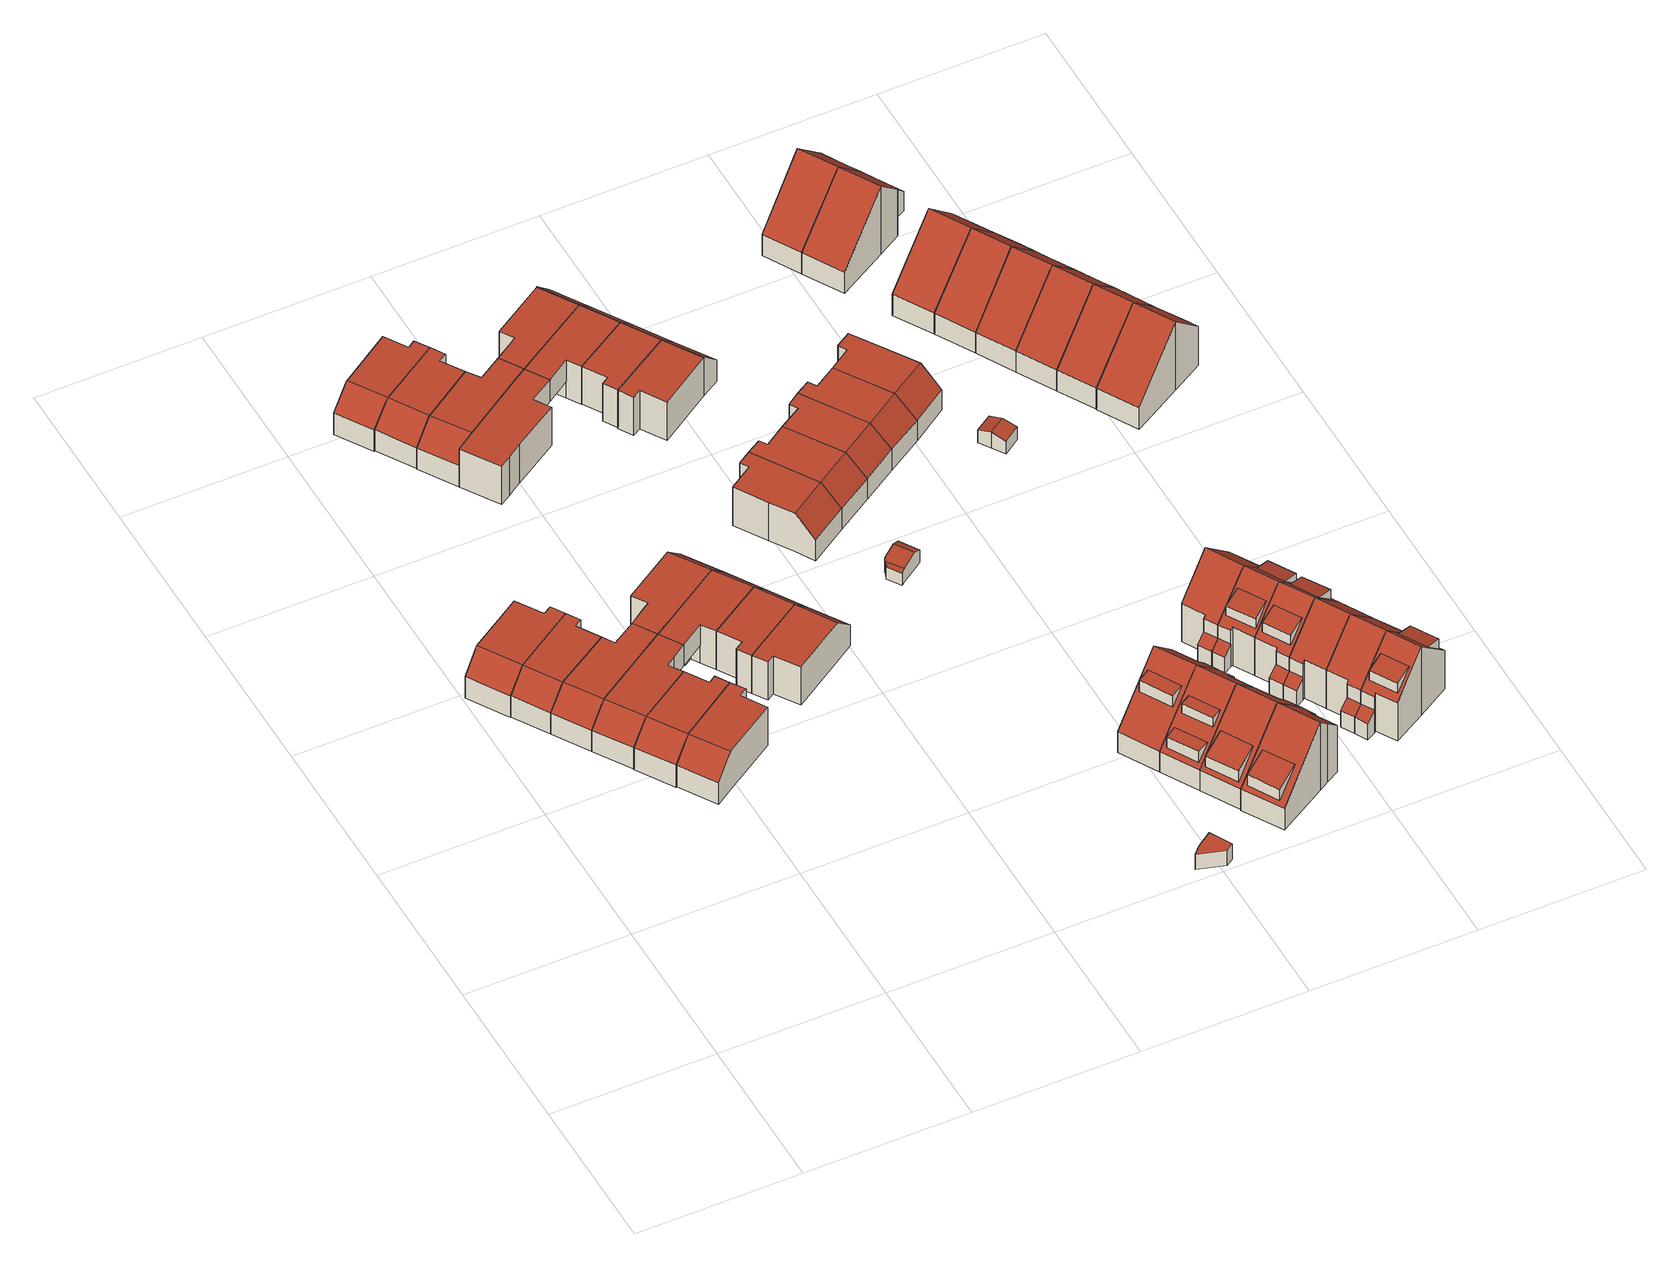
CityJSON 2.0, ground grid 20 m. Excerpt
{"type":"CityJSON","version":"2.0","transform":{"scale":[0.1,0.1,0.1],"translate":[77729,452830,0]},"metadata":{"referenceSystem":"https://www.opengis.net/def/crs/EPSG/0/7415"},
"CityObjects":{
"building1":{"type":"Building","attributes":{"Volume":324.19,"Dakoppervlakte":66.19,"Muuroppervlakte":173.31,"Vloeroppervlakte":60.05,"hoogte_Z_max_in_m_NAP":5.93,"GEB_DOEL":"woonfunctie","dateOfConstruction":"1980-01-01","measuredHeight":5.7},"geometry":[{"type":"Solid","lod":"2","boundaries":[[[[0,1,2,3,4,5,6,7,8]],[[9,10,11,12,13]],[[14,15,16,9,13,17]],[[1,0,10,9]],[[7,12,11,10,0,8]],[[12,7,6,5,17,13]],[[14,17,5,4]],[[15,14,4,3]],[[2,16,15,3]],[[1,9,16,2]]]],"semantics":{"surfaces":[{"type":"GroundSurface"},{"type":"RoofSurface"},{"type":"WallSurface"}],"values":[[0,1,1,2,2,2,2,2,2,2]]}}]},
"building2":{"type":"Building","attributes":{"Volume":288.53,"Dakoppervlakte":58.58,"Muuroppervlakte":168.23,"Vloeroppervlakte":53.22,"hoogte_Z_max_in_m_NAP":5.93,"GEB_DOEL":"woonfunctie","dateOfConstruction":"1980-01-01","measuredHeight":5.72},"geometry":[{"type":"Solid","lod":"2","boundaries":[[[[6,5,18,19,20,21,22,7]],[[23,24,25,26,17,13]],[[23,13,12,27]],[[7,12,13,6]],[[7,22,27,12]],[[21,20,24,23,27,22]],[[19,25,24,20]],[[26,25,19,18]],[[17,26,18,5]],[[5,6,13,17]]]],"semantics":{"surfaces":[{"type":"GroundSurface"},{"type":"RoofSurface"},{"type":"WallSurface"}],"values":[[0,1,1,2,2,2,2,2,2,2]]}}]},
"building3":{"type":"Building","attributes":{"Volume":320.2,"Dakoppervlakte":68.17,"Muuroppervlakte":183.72,"Vloeroppervlakte":53.62,"hoogte_Z_max_in_m_NAP":5.93,"GEB_DOEL":"woonfunctie","dateOfConstruction":"1980-01-01","measuredHeight":5.75},"geometry":[{"type":"Solid","lod":"2","boundaries":[[[[21,20,28,29,30,31,32,33,22]],[[34,35,36,37,38,39]],[[27,40,41,23]],[[23,41,42,43,44,45,24]],[[24,20,21,22,27,23]],[[27,22,33,40]],[[38,42,41,40,33,32,31]],[[37,43,42,38]],[[43,37,36,44]],[[45,44,36,35]],[[28,35,34,29]],[[34,39,30,29]],[[38,31,30,39]],[[28,20,24,45,35]]]],"semantics":{"surfaces":[{"type":"GroundSurface"},{"type":"OuterCeilingSurface"},{"type":"RoofSurface"},{"type":"WallSurface"}],"values":[[0,1,2,2,3,3,3,3,3,3,3,3,3,3]]}}]},
"building4":{"type":"Building","attributes":{"Volume":329.26,"Dakoppervlakte":69.15,"Muuroppervlakte":184.35,"Vloeroppervlakte":56.47,"hoogte_Z_max_in_m_NAP":5.93,"GEB_DOEL":"woonfunctie","dateOfConstruction":"1980-01-01","measuredHeight":5.73},"geometry":[{"type":"Solid","lod":"2","boundaries":[[[[32,31,46,47,48,49,50,33]],[[51,38,37,52]],[[53,54,41,40]],[[55,56,57,43,42,41,54,58]],[[33,50,53,40]],[[58,54,53,50,49,48]],[[48,47,55,58]],[[56,55,47,46,51]],[[52,57,56,51]],[[57,52,37,43]],[[38,42,43,37]],[[41,42,38,31,32]],[[51,46,31,38]],[[32,33,40,41]]]],"semantics":{"surfaces":[{"type":"GroundSurface"},{"type":"OuterCeilingSurface"},{"type":"RoofSurface"},{"type":"WallSurface"}],"values":[[0,1,2,2,3,3,3,3,3,3,3,3,3,3]]}}]},
"building5":{"type":"Building","attributes":{"Volume":303.71,"Dakoppervlakte":60.97,"Muuroppervlakte":172.19,"Vloeroppervlakte":55.29,"hoogte_Z_max_in_m_NAP":5.93,"GEB_DOEL":"woonfunctie","dateOfConstruction":"1980-01-01","measuredHeight":5.79},"geometry":[{"type":"Solid","lod":"2","boundaries":[[[[59,60,61,62,63,64,65,66]],[[53,67,68,54]],[[69,58,54,68,70,71]],[[63,62,70,68]],[[62,61,71,70]],[[69,71,61,60]],[[59,58,69,60]],[[58,59,66,65,53,54]],[[64,67,53,65]],[[68,67,64,63]]]],"semantics":{"surfaces":[{"type":"GroundSurface"},{"type":"RoofSurface"},{"type":"WallSurface"}],"values":[[0,1,1,2,2,2,2,2,2,2]]}}]},
"building6":{"type":"Building","attributes":{"Volume":304.46,"Dakoppervlakte":61.47,"Muuroppervlakte":171.67,"Vloeroppervlakte":55.83,"hoogte_Z_max_in_m_NAP":5.93,"GEB_DOEL":"woonfunctie","dateOfConstruction":"1980-01-01","measuredHeight":5.75},"geometry":[{"type":"Solid","lod":"2","boundaries":[[[[72,73,74,75,76,77,78,79]],[[80,68,67,81]],[[82,70,68,80,83,84]],[[78,77,67,68]],[[77,76,81,67]],[[81,76,75,74,83,80]],[[73,84,83,74]],[[73,72,82,84]],[[82,72,79,70]],[[78,68,70,79]]]],"semantics":{"surfaces":[{"type":"GroundSurface"},{"type":"RoofSurface"},{"type":"WallSurface"}],"values":[[0,1,1,2,2,2,2,2,2,2]]}}]},
"building7":{"type":"Building","attributes":{"Volume":289.23,"Dakoppervlakte":59.17,"Muuroppervlakte":167.36,"Vloeroppervlakte":54.1,"hoogte_Z_max_in_m_NAP":6.05,"GEB_DOEL":"woonfunctie","dateOfConstruction":"1980-01-01","measuredHeight":5.71},"geometry":[{"type":"Solid","lod":"2","boundaries":[[[[85,86,87,88,89,90,91,92]],[[93,94,95,96,97,98]],[[99,100,101,102]],[[90,93,98,91]],[[93,90,89,94]],[[94,89,88,95]],[[87,96,95,88]],[[86,85,101,100,97]],[[101,85,92,102]],[[98,99,102,92,91]],[[100,99,98,97]],[[86,97,96,87]]]],"semantics":{"surfaces":[{"type":"GroundSurface"},{"type":"RoofSurface"},{"type":"WallSurface"}],"values":[[0,1,1,2,2,2,2,2,2,2,2,2]]}}]},
"building8":{"type":"Building","attributes":{"Volume":339.62,"Dakoppervlakte":72.34,"Muuroppervlakte":186.35,"Vloeroppervlakte":57.7,"hoogte_Z_max_in_m_NAP":5.93,"GEB_DOEL":"woonfunctie","dateOfConstruction":"1980-01-01","measuredHeight":5.72},"geometry":[{"type":"Solid","lod":"2","boundaries":[[[[103,104,105,106,107,108,109,110,111,112]],[[113,114,115,116,117,37,36]],[[118,119,120,121]],[[120,122,123,124,125,44,43,126,121]],[[44,36,37,43]],[[117,126,43,37]],[[126,117,107,106,105,118,121]],[[119,118,105,104]],[[111,123,122,120,119,104,103,112]],[[111,110,114,124,123]],[[117,116,108,107]],[[116,115,109,108]],[[109,115,114,110]],[[44,125,124,114,113,36]]]],"semantics":{"surfaces":[{"type":"GroundSurface"},{"type":"OuterCeilingSurface"},{"type":"RoofSurface"},{"type":"WallSurface"}],"values":[[0,1,2,2,3,3,3,3,3,3,3,3,3,3]]}}]},
"building9":{"type":"Building","attributes":{"Volume":293.96,"Dakoppervlakte":60.36,"Muuroppervlakte":167.74,"Vloeroppervlakte":55.13,"hoogte_Z_max_in_m_NAP":6.05,"GEB_DOEL":"woonfunctie","dateOfConstruction":"1980-01-01","measuredHeight":5.7},"geometry":[{"type":"Solid","lod":"2","boundaries":[[[[127,128,129,130,131,132,133,134,135]],[[136,137,138,93,98,139]],[[99,102,140,141,142]],[[136,134,133,137]],[[137,133,132,138]],[[138,132,131,93]],[[130,98,93,131]],[[142,141,127,135,139]],[[130,129,102,99,98]],[[127,141,140,102,129,128]],[[139,98,99,142]],[[134,136,139,135]]]],"semantics":{"surfaces":[{"type":"GroundSurface"},{"type":"RoofSurface"},{"type":"WallSurface"}],"values":[[0,1,1,2,2,2,2,2,2,2,2,2]]}}]},
"building10":{"type":"Building","attributes":{"Volume":324.24,"Dakoppervlakte":69.39,"Muuroppervlakte":183.88,"Vloeroppervlakte":54.77,"hoogte_Z_max_in_m_NAP":5.93,"GEB_DOEL":"woonfunctie","dateOfConstruction":"1980-01-01","measuredHeight":5.72},"geometry":[{"type":"Solid","lod":"2","boundaries":[[[[143,144,145,146,147,107,106,105,148]],[[121,149,150,118]],[[151,149,121,126,43,57,152]],[[153,154,155,52,37,117]],[[145,144,151,152,155]],[[151,144,143,148,150,149]],[[150,148,105,118]],[[37,43,126,121,118,105,106,107,117]],[[43,37,52,57]],[[152,57,52,155]],[[146,145,155,154]],[[154,153,147,146]],[[153,117,107,147]]]],"semantics":{"surfaces":[{"type":"GroundSurface"},{"type":"RoofSurface"},{"type":"OuterCeilingSurface"},{"type":"WallSurface"}],"values":[[0,1,1,2,3,3,3,3,3,3,3,3,3]]}}]},
"building11":{"type":"Building","attributes":{"Volume":323.74,"Dakoppervlakte":69.17,"Muuroppervlakte":183.65,"Vloeroppervlakte":55.26,"hoogte_Z_max_in_m_NAP":6.05,"GEB_DOEL":"woonfunctie","dateOfConstruction":"1980-01-01","measuredHeight":5.73},"geometry":[{"type":"Solid","lod":"2","boundaries":[[[[156,157,158,159,160,161,162,163,164]],[[165,166,167,168,169,170]],[[171,172,173,174,136,139,175]],[[176,142,141,177]],[[158,157,136,174,169]],[[162,161,166,171,175]],[[171,166,165,172]],[[172,165,170,173]],[[174,173,170,169]],[[163,162,175,176,177]],[[142,139,156,164,141]],[[164,163,177,141]],[[176,175,139,142]],[[158,169,168,159]],[[168,167,160,159]],[[166,161,160,167]],[[156,139,136,157]]]],"semantics":{"surfaces":[{"type":"GroundSurface"},{"type":"OuterCeilingSurface"},{"type":"RoofSurface"},{"type":"WallSurface"}],"values":[[0,1,2,2,3,3,3,3,3,3,3,3,3,3,3,3,3]]}}]},
"building12":{"type":"Building","attributes":{"Volume":293.67,"Dakoppervlakte":59.48,"Muuroppervlakte":169.24,"Vloeroppervlakte":54.04,"hoogte_Z_max_in_m_NAP":5.93,"GEB_DOEL":"woonfunctie","dateOfConstruction":"1980-01-01","measuredHeight":5.75},"geometry":[{"type":"Solid","lod":"2","boundaries":[[[[143,148,178,179,180,181,182,144]],[[183,184,185,149,151,186]],[[149,185,187,150]],[[144,151,149,143]],[[144,182,186,151]],[[182,181,183,186]],[[181,180,184,183]],[[184,180,179,178,187,185]],[[187,178,148,150]],[[149,150,148,143]]]],"semantics":{"surfaces":[{"type":"GroundSurface"},{"type":"RoofSurface"},{"type":"WallSurface"}],"values":[[0,1,1,2,2,2,2,2,2,2]]}}]},
"building13":{"type":"Building","attributes":{"Volume":348.84,"Dakoppervlakte":65.2,"Muuroppervlakte":204.84,"Vloeroppervlakte":56.55,"hoogte_Z_max_in_m_NAP":5.98,"GEB_DOEL":"woonfunctie","dateOfConstruction":"1980-01-01","measuredHeight":5.69},"geometry":[{"type":"Solid","lod":"2","boundaries":[[[[188,189,190,191,163,162,161,192,193,194,195]],[[196,197,166,165,198,199]],[[200,172,171,175,201,202,203,204,205,206,207]],[[198,200,207,199]],[[200,198,165,172]],[[166,171,172,165]],[[171,166,161,162,163,201,175]],[[163,191,202,201]],[[191,190,203,202]],[[204,203,190,189,188,205]],[[195,206,205,188]],[[166,197,192,161]],[[193,192,197,196]],[[199,194,193,196]],[[207,206,195,194,199]]]],"semantics":{"surfaces":[{"type":"GroundSurface"},{"type":"OuterCeilingSurface"},{"type":"RoofSurface"},{"type":"WallSurface"}],"values":[[0,1,2,3,3,3,3,3,3,3,3,3,3,3,3]]}}]},
"building14":{"type":"Building","attributes":{"Volume":312.9,"Dakoppervlakte":63.14,"Muuroppervlakte":172.91,"Vloeroppervlakte":57.33,"hoogte_Z_max_in_m_NAP":5.93,"GEB_DOEL":"woonfunctie","dateOfConstruction":"1980-01-01","measuredHeight":5.78},"geometry":[{"type":"Solid","lod":"2","boundaries":[[[[208,180,179,178,209,210,211,212]],[[213,214,185,184,215,216]],[[214,217,187,185]],[[180,184,185,179]],[[180,208,215,184]],[[216,215,208,212]],[[212,211,213,216]],[[210,209,217,214,213,211]],[[217,209,178,187]],[[185,187,178,179]]]],"semantics":{"surfaces":[{"type":"GroundSurface"},{"type":"RoofSurface"},{"type":"WallSurface"}],"values":[[0,1,1,2,2,2,2,2,2,2]]}}]},
"building15":{"type":"Building","attributes":{"Volume":15.81,"Dakoppervlakte":6.97,"Muuroppervlakte":24.95,"Vloeroppervlakte":6.97,"hoogte_Z_max_in_m_NAP":2.58,"GEB_DOEL":"onbekend","dateOfConstruction":"1980-01-01","measuredHeight":2.27},"geometry":[{"type":"Solid","lod":"2","boundaries":[[[[218,219,220,221,222]],[[223,224,225,226,227]],[[218,224,223,219]],[[218,222,225,224]],[[222,221,226,225]],[[220,227,226,221]],[[219,223,227,220]]]],"semantics":{"surfaces":[{"type":"GroundSurface"},{"type":"RoofSurface"},{"type":"WallSurface"}],"values":[[0,1,2,2,2,2,2]]}}]},
"building16":{"type":"Building","attributes":{"Volume":323.7,"Dakoppervlakte":69.47,"Muuroppervlakte":183.18,"Vloeroppervlakte":55.36,"hoogte_Z_max_in_m_NAP":6.05,"GEB_DOEL":"woonfunctie","dateOfConstruction":"1980-01-01","measuredHeight":5.72},"geometry":[{"type":"Solid","lod":"2","boundaries":[[[[228,229,230,231,232,233,234,235,236]],[[237,238,239,240,241,165,170]],[[242,173,172,243,244,245,246,247]],[[248,249,250,251]],[[173,242,247,238,237,170]],[[172,165,241,243]],[[244,243,241,231,230]],[[235,246,245,236]],[[235,234,238,247,246]],[[251,244,230,229,248]],[[228,249,248,229]],[[228,236,245,250,249]],[[250,245,244,251]],[[241,240,232,231]],[[233,232,240,239]],[[234,233,239,238]],[[173,170,165,172]]]],"semantics":{"surfaces":[{"type":"GroundSurface"},{"type":"OuterCeilingSurface"},{"type":"RoofSurface"},{"type":"WallSurface"}],"values":[[0,1,2,2,3,3,3,3,3,3,3,3,3,3,3,3,3]]}}]},
"building17":{"type":"Building","attributes":{"Volume":321.45,"Dakoppervlakte":68.85,"Muuroppervlakte":183.33,"Vloeroppervlakte":54.82,"hoogte_Z_max_in_m_NAP":6.05,"GEB_DOEL":"woonfunctie","dateOfConstruction":"1980-01-01","measuredHeight":5.73},"geometry":[{"type":"Solid","lod":"2","boundaries":[[[[231,230,229,252,253,254,255,256,257]],[[165,241,258,259,260,261,198]],[[172,200,262,263,264,265,244,243]],[[266,248,251,267]],[[255,254,264,263,260]],[[244,230,231,241,243]],[[243,241,165,172]],[[172,165,198,200]],[[263,262,200,198,261,260]],[[230,244,251,248,229]],[[253,252,266,267,265]],[[252,229,248,266]],[[251,244,265,267]],[[257,256,259,258]],[[257,258,241,231]],[[255,260,259,256]],[[265,264,254,253]]]],"semantics":{"surfaces":[{"type":"GroundSurface"},{"type":"OuterCeilingSurface"},{"type":"RoofSurface"},{"type":"WallSurface"}],"values":[[0,1,2,2,3,3,3,3,3,3,3,3,3,3,3,3,3]]}}]},
"building18":{"type":"Building","attributes":{"Volume":310.06,"Dakoppervlakte":63.41,"Muuroppervlakte":170.84,"Vloeroppervlakte":57.59,"hoogte_Z_max_in_m_NAP":6.09,"GEB_DOEL":"woonfunctie","dateOfConstruction":"1980-01-01","measuredHeight":5.7},"geometry":[{"type":"Solid","lod":"2","boundaries":[[[[268,269,270,271,272,273,274,275,276]],[[277,278,279,280]],[[277,281,282,283,284,285,278]],[[270,281,277,271]],[[270,269,282,281]],[[269,268,283,282]],[[268,276,284,283]],[[276,275,285,284]],[[285,275,274,273,279,278]],[[273,272,280,279]],[[271,277,280,272]]]],"semantics":{"surfaces":[{"type":"GroundSurface"},{"type":"RoofSurface"},{"type":"WallSurface"}],"values":[[0,1,1,2,2,2,2,2,2,2,2]]}}]},
"building19":{"type":"Building","attributes":{"Volume":290.73,"Dakoppervlakte":59.93,"Muuroppervlakte":166.79,"Vloeroppervlakte":54.58,"hoogte_Z_max_in_m_NAP":6.05,"GEB_DOEL":"woonfunctie","dateOfConstruction":"1980-01-01","measuredHeight":5.69},"geometry":[{"type":"Solid","lod":"2","boundaries":[[[[286,287,288,289,290,291,292,293]],[[294,295,296,265,264,297]],[[266,267,298,299]],[[265,288,287,264]],[[264,287,286,297]],[[294,297,286,293]],[[292,295,294,293]],[[290,289,266,299]],[[289,288,265,267,266]],[[291,290,299,298,296]],[[267,265,296,298]],[[295,292,291,296]]]],"semantics":{"surfaces":[{"type":"GroundSurface"},{"type":"RoofSurface"},{"type":"WallSurface"}],"values":[[0,1,1,2,2,2,2,2,2,2,2,2]]}}]},
"building20":{"type":"Building","attributes":{"Volume":301.23,"Dakoppervlakte":61.82,"Muuroppervlakte":169.23,"Vloeroppervlakte":56.34,"hoogte_Z_max_in_m_NAP":6.05,"GEB_DOEL":"woonfunctie","dateOfConstruction":"1980-01-01","measuredHeight":5.71},"geometry":[{"type":"Solid","lod":"2","boundaries":[[[[300,301,302,303,304,305,306,307]],[[308,296,295,309,310,311]],[[312,299,298,313]],[[295,301,300,309]],[[309,300,307,310]],[[306,311,310,307]],[[305,308,311,306]],[[313,308,305,304,312]],[[303,299,312,304]],[[296,298,299,303,302]],[[296,308,313,298]],[[296,302,301,295]]]],"semantics":{"surfaces":[{"type":"GroundSurface"},{"type":"RoofSurface"},{"type":"WallSurface"}],"values":[[0,1,1,2,2,2,2,2,2,2,2,2]]}}]},
"building21":{"type":"Building","attributes":{"Volume":20.27,"Dakoppervlakte":10.15,"Muuroppervlakte":24.84,"Vloeroppervlakte":9.73,"hoogte_Z_max_in_m_NAP":2.8,"GEB_DOEL":"onbekend","dateOfConstruction":"1980-01-01","measuredHeight":2.37},"geometry":[{"type":"Solid","lod":"2","boundaries":[[[[314,315,316,317,318,319,320,321,322]],[[323,324,325,326,327]],[[328,329,324,323]],[[326,330,331,327]],[[321,320,330,326]],[[330,320,319,331]],[[318,317,316,328,323,327,331,319]],[[328,316,315,329]],[[314,322,325,324,329,315]],[[326,325,322,321]]]],"semantics":{"surfaces":[{"type":"GroundSurface"},{"type":"RoofSurface"},{"type":"WallSurface"}],"values":[[0,1,1,1,2,2,2,2,2,2]]}}]},
"building22":{"type":"Building","attributes":{"Volume":295.03,"Dakoppervlakte":60.53,"Muuroppervlakte":168.11,"Vloeroppervlakte":54.94,"hoogte_Z_max_in_m_NAP":6.09,"GEB_DOEL":"woonfunctie","dateOfConstruction":"1980-01-01","measuredHeight":5.69},"geometry":[{"type":"Solid","lod":"2","boundaries":[[[[332,333,334,335,336,272,271,270]],[[280,337,338,277]],[[339,340,281,277,338,341]],[[334,341,338,335]],[[339,341,334,333]],[[333,332,340,339]],[[332,270,281,340]],[[272,280,277,281,270,271]],[[337,280,272,336]],[[337,336,335,338]]]],"semantics":{"surfaces":[{"type":"GroundSurface"},{"type":"RoofSurface"},{"type":"WallSurface"}],"values":[[0,1,1,2,2,2,2,2,2,2]]}}]},
"building23":{"type":"Building","attributes":{"Volume":415.06,"Dakoppervlakte":70.04,"Muuroppervlakte":213.28,"Vloeroppervlakte":57.03,"hoogte_Z_max_in_m_NAP":10.26,"GEB_DOEL":"woonfunctie","dateOfConstruction":"1980-01-01","measuredHeight":10.09},"children":["building23-1"],"geometry":[{"type":"Solid","lod":"2","boundaries":[[[[342,343,344,345,346,347,348,349]],[[350,351,352,353],[354,355,356,357]],[[358,359,360,361,351,350]],[[349,348,353,352]],[[358,350,353,348,347,346]],[[359,358,346,345]],[[360,359,345,344]],[[360,344,343,361]],[[351,361,343,342]],[[349,352,351,342]],[[362,354,357,363]],[[363,356,355,362]],[[355,354,362]],[[363,357,356]]]],"semantics":{"surfaces":[{"type":"GroundSurface"},{"type":"RoofSurface"},{"type":"WallSurface"}],"values":[[0,1,1,2,2,2,2,2,2,2,1,2,2,2]]}}]},
"building23-1":{"type":"BuildingInstallation","attributes":{"relationToConstruction":"outside"},"parents":["building23"],"geometry":[{"type":"MultiSurface","lod":"2","boundaries":[[[362,354,357,363]],[[363,356,355,362]],[[355,354,362]],[[363,357,356]]],"semantics":{"surfaces":[{"type":"RoofSurface"},{"type":"WallSurface"}],"values":[0,1,1,1]}}]},
"building24":{"type":"Building","attributes":{"Volume":398.98,"Dakoppervlakte":59.67,"Muuroppervlakte":209.67,"Vloeroppervlakte":54.74,"hoogte_Z_max_in_m_NAP":10.26,"GEB_DOEL":"woonfunctie","dateOfConstruction":"1980-01-01","measuredHeight":10.05},"children":["building24-1","building24-2"],"geometry":[{"type":"Solid","lod":"2","boundaries":[[[[347,346,364,365,366,367,368,348]],[[350,353,369,370],[371,372,373,374],[375,376,377,378]],[[379,380,381,358,350,370]],[[379,366,365,380]],[[364,381,380,365]],[[369,353,348,368]],[[350,358,346,347]],[[358,381,364,346]],[[379,370,369,368,367,366]],[[348,353,350,347]],[[374,373,382,383]],[[371,383,382,372]],[[371,374,383]],[[382,373,372]],[[375,378,384,385]],[[384,377,376,385]],[[376,375,385]],[[384,378,377]]]],"semantics":{"surfaces":[{"type":"GroundSurface"},{"type":"RoofSurface"},{"type":"WallSurface"}],"values":[[0,1,1,2,2,2,2,2,2,2,1,2,2,2,1,2,2,2]]}}]},
"building24-1":{"type":"BuildingInstallation","attributes":{"relationToConstruction":"outside"},"parents":["building24"],"geometry":[{"type":"MultiSurface","lod":"2","boundaries":[[[374,373,382,383]],[[371,383,382,372]],[[371,374,383]],[[382,373,372]]],"semantics":{"surfaces":[{"type":"RoofSurface"},{"type":"WallSurface"}],"values":[0,1,1,1]}}]},
"building24-2":{"type":"BuildingInstallation","attributes":{"relationToConstruction":"outside"},"parents":["building24"],"geometry":[{"type":"MultiSurface","lod":"2","boundaries":[[[375,378,384,385]],[[384,377,376,385]],[[376,375,385]],[[384,378,377]]],"semantics":{"surfaces":[{"type":"RoofSurface"},{"type":"WallSurface"}],"values":[0,1,1,1]}}]},
"building25":{"type":"Building","attributes":{"Volume":291.52,"Dakoppervlakte":60.35,"Muuroppervlakte":166.49,"Vloeroppervlakte":54.78,"hoogte_Z_max_in_m_NAP":6.09,"GEB_DOEL":"woonfunctie","dateOfConstruction":"1980-01-01","measuredHeight":5.64},"geometry":[{"type":"Solid","lod":"2","boundaries":[[[[386,387,388,389,390,336,335,334]],[[337,391,392,338]],[[338,392,393,394,395,341]],[[388,393,392,389]],[[394,393,388,387]],[[387,386,395,394]],[[341,395,386,334]],[[341,334,335,336,337,338]],[[336,390,391,337]],[[389,392,391,390]]]],"semantics":{"surfaces":[{"type":"GroundSurface"},{"type":"RoofSurface"},{"type":"WallSurface"}],"values":[[0,1,1,2,2,2,2,2,2,2]]}}]},
"building26":{"type":"Building","attributes":{"Volume":405.44,"Dakoppervlakte":61.08,"Muuroppervlakte":210.83,"Vloeroppervlakte":55.52,"hoogte_Z_max_in_m_NAP":10.26,"GEB_DOEL":"woonfunctie","dateOfConstruction":"1980-01-01","measuredHeight":10.07},"children":["building26-1"],"geometry":[{"type":"Solid","lod":"2","boundaries":[[[[396,397,398,399,368,367,366,400]],[[370,369,401,402],[403,404,405,406]],[[402,407,408,409,379,370]],[[408,407,397,396]],[[409,408,396,400]],[[379,409,400,366]],[[369,370,379,366,367,368]],[[369,368,399,401]],[[398,402,401,399]],[[402,398,397,407]],[[403,406,410,411]],[[410,405,404,411]],[[404,403,411]],[[410,406,405]]]],"semantics":{"surfaces":[{"type":"GroundSurface"},{"type":"RoofSurface"},{"type":"WallSurface"}],"values":[[0,1,1,2,2,2,2,2,2,2,1,2,2,2]]}}]},
"building26-1":{"type":"BuildingInstallation","attributes":{"relationToConstruction":"outside"},"parents":["building26"],"geometry":[{"type":"MultiSurface","lod":"2","boundaries":[[[403,406,410,411]],[[410,405,404,411]],[[404,403,411]],[[410,406,405]]],"semantics":{"surfaces":[{"type":"RoofSurface"},{"type":"WallSurface"}],"values":[0,1,1,1]}}]},
"building27":{"type":"Building","attributes":{"Volume":426.95,"Dakoppervlakte":65.38,"Muuroppervlakte":215.07,"Vloeroppervlakte":58.17,"hoogte_Z_max_in_m_NAP":10.26,"GEB_DOEL":"woonfunctie","dateOfConstruction":"1980-01-01","measuredHeight":10.12},"children":["building27-1"],"geometry":[{"type":"Solid","lod":"2","boundaries":[[[[412,413,414,415,416,417,418,419,420]],[[402,401,421,422],[423,424,425,426]],[[427,428,407,402,422,429,430]],[[413,430,429,414]],[[427,430,413,412]],[[412,420,428,427]],[[407,428,420,419]],[[401,402,407,419,418,417]],[[421,401,417,416]],[[415,422,421,416]],[[415,414,429,422]],[[431,432,423,426]],[[431,425,424,432]],[[424,423,432]],[[431,426,425]]]],"semantics":{"surfaces":[{"type":"GroundSurface"},{"type":"RoofSurface"},{"type":"WallSurface"}],"values":[[0,1,1,2,2,2,2,2,2,2,2,1,2,2,2]]}}]},
"building27-1":{"type":"BuildingInstallation","attributes":{"relationToConstruction":"outside"},"parents":["building27"],"geometry":[{"type":"MultiSurface","lod":"2","boundaries":[[[431,432,423,426]],[[431,425,424,432]],[[424,423,432]],[[431,426,425]]],"semantics":{"surfaces":[{"type":"RoofSurface"},{"type":"WallSurface"}],"values":[0,1,1,1]}}]},
"building28":{"type":"Building","attributes":{"Volume":296.8,"Dakoppervlakte":61.09,"Muuroppervlakte":168.22,"Vloeroppervlakte":55.39,"hoogte_Z_max_in_m_NAP":6.09,"GEB_DOEL":"woonfunctie","dateOfConstruction":"1980-01-01","measuredHeight":5.68},"geometry":[{"type":"Solid","lod":"2","boundaries":[[[[389,388,433,434,435,436,437,390]],[[391,438,439,392]],[[439,440,441,442,393,392]],[[435,440,439,436]],[[441,440,435,434]],[[433,442,441,434]],[[433,388,393,442]],[[390,391,392,393,388,389]],[[437,438,391,390]],[[436,439,438,437]]]],"semantics":{"surfaces":[{"type":"GroundSurface"},{"type":"RoofSurface"},{"type":"WallSurface"}],"values":[[0,1,1,2,2,2,2,2,2,2]]}}]},
"building29":{"type":"Building","attributes":{"Volume":309.2,"Dakoppervlakte":63.09,"Muuroppervlakte":171.19,"Vloeroppervlakte":57.23,"hoogte_Z_max_in_m_NAP":6.09,"GEB_DOEL":"woonfunctie","dateOfConstruction":"1980-01-01","measuredHeight":5.73},"geometry":[{"type":"Solid","lod":"2","boundaries":[[[[443,444,445,446,447,448,437,436,435]],[[449,439,438,450]],[[451,452,440,439,449,453,454]],[[436,437,438,439]],[[437,448,450,438]],[[448,447,446,453,449,450]],[[446,445,454,453]],[[445,444,451,454]],[[444,443,452,451]],[[440,452,443,435]],[[440,435,436,439]]]],"semantics":{"surfaces":[{"type":"GroundSurface"},{"type":"RoofSurface"},{"type":"WallSurface"}],"values":[[0,1,1,2,2,2,2,2,2,2,2]]}}]},
"building30":{"type":"Building","attributes":{"Volume":367.84,"Dakoppervlakte":66.16,"Muuroppervlakte":211.93,"Vloeroppervlakte":47.37,"hoogte_Z_max_in_m_NAP":10.45,"GEB_DOEL":"woonfunctie","dateOfConstruction":"1980-01-01","measuredHeight":10.28},"geometry":[{"type":"Solid","lod":"2","boundaries":[[[[455,456,457,458,459,460,461,462,463,464]],[[465,466,467,468]],[[469,470,468,467,471,472]],[[473,474,475,476]],[[468,461,460,465]],[[471,467,466,459,458,457]],[[471,457,456,472]],[[456,455,475,469,472]],[[468,470,474,462,461]],[[464,463,473,476]],[[474,473,463,462]],[[464,476,475,455]],[[469,475,474,470]],[[465,460,459,466]]]],"semantics":{"surfaces":[{"type":"GroundSurface"},{"type":"RoofSurface"},{"type":"WallSurface"}],"values":[[0,1,1,1,2,2,2,2,2,2,2,2,2,2]]}}]},
"building31":{"type":"Building","attributes":{"Volume":346.19,"Dakoppervlakte":37.78,"Muuroppervlakte":206.74,"Vloeroppervlakte":43.32,"hoogte_Z_max_in_m_NAP":10.45,"GEB_DOEL":"woonfunctie","dateOfConstruction":"1980-01-01","measuredHeight":10.27},"children":["building31-1","building31-2"],"geometry":[{"type":"Solid","lod":"2","boundaries":[[[[477,478,479,480,481,482,463,462,461,460]],[[483,484,465,468],[485,486,487,488]],[[489,483,468,470,490,491],[492,493,494,495]],[[496,497,474,473]],[[484,483,489,479,478,477]],[[484,477,460,465]],[[468,465,460,461]],[[482,481,497,496]],[[481,480,491,490,497]],[[496,473,463,482]],[[470,474,497,490]],[[463,473,474,462]],[[461,462,474,470,468]],[[480,479,489,491]],[[498,488,487,499]],[[499,487,486]],[[486,485,498,499]],[[485,488,498]],[[494,500,501,495]],[[500,493,492,501]],[[492,495,501]],[[500,494,493]]]],"semantics":{"surfaces":[{"type":"GroundSurface"},{"type":"RoofSurface"},{"type":"WallSurface"}],"values":[[0,1,1,1,2,2,2,2,2,2,2,2,2,2,1,2,2,2,1,2,2,2]]}}]},
"building31-1":{"type":"BuildingInstallation","attributes":{"relationToConstruction":"outside"},"parents":["building31"],"geometry":[{"type":"MultiSurface","lod":"2","boundaries":[[[498,488,487,499]],[[499,487,486]],[[486,485,498,499]],[[485,488,498]]],"semantics":{"surfaces":[{"type":"RoofSurface"},{"type":"WallSurface"}],"values":[0,1,1,1]}}]},
"building31-2":{"type":"BuildingInstallation","attributes":{"relationToConstruction":"outside"},"parents":["building31"],"geometry":[{"type":"MultiSurface","lod":"2","boundaries":[[[494,500,501,495]],[[500,493,492,501]],[[492,495,501]],[[500,494,493]]],"semantics":{"surfaces":[{"type":"RoofSurface"},{"type":"WallSurface"}],"values":[0,1,1,1]}}]},
"building32":{"type":"Building","attributes":{"Volume":17.9,"Dakoppervlakte":8.55,"Muuroppervlakte":24.16,"Vloeroppervlakte":8.12,"hoogte_Z_max_in_m_NAP":3.05,"GEB_DOEL":"onbekend","dateOfConstruction":"1980-01-01","measuredHeight":2.48},"geometry":[{"type":"Solid","lod":"2","boundaries":[[[[502,503,504,505,506,507]],[[508,509,510,511]],[[512,513,508,511]],[[507,510,509,502]],[[504,513,512,505]],[[513,504,503,508]],[[510,507,506,505,512,511]],[[503,502,509,508]]]],"semantics":{"surfaces":[{"type":"GroundSurface"},{"type":"RoofSurface"},{"type":"WallSurface"}],"values":[[0,1,1,2,2,2,2,2]]}}]},
"building33":{"type":"Building","attributes":{"Volume":353.09,"Dakoppervlakte":39.14,"Muuroppervlakte":207.43,"Vloeroppervlakte":44.29,"hoogte_Z_max_in_m_NAP":10.45,"GEB_DOEL":"woonfunctie","dateOfConstruction":"1980-01-01","measuredHeight":10.25},"children":["building33-1","building33-2"],"geometry":[{"type":"Solid","lod":"2","boundaries":[[[[514,515,516,517,479,478,477,518,519,520]],[[521,522,484,483],[523,524,525,526]],[[521,483,489,527,528,529],[530,531,532,533]],[[534,535,536,537]],[[479,517,527,489]],[[528,527,517,516,536]],[[521,529,535,520,519]],[[515,514,534,537]],[[522,518,477,484]],[[515,537,536,516]],[[528,536,535,529]],[[534,514,520,535]],[[519,518,522,521]],[[489,483,484,477,478,479]],[[538,539,526,525]],[[538,525,524]],[[524,523,539,538]],[[523,526,539]],[[540,541,533,532]],[[540,531,530,541]],[[530,533,541]],[[540,532,531]]]],"semantics":{"surfaces":[{"type":"GroundSurface"},{"type":"RoofSurface"},{"type":"WallSurface"}],"values":[[0,1,1,1,2,2,2,2,2,2,2,2,2,2,1,2,2,2,1,2,2,2]]}}]},
"building33-1":{"type":"BuildingInstallation","attributes":{"relationToConstruction":"outside"},"parents":["building33"],"geometry":[{"type":"MultiSurface","lod":"2","boundaries":[[[538,539,526,525]],[[538,525,524]],[[524,523,539,538]],[[523,526,539]]],"semantics":{"surfaces":[{"type":"RoofSurface"},{"type":"WallSurface"}],"values":[0,1,1,1]}}]},
"building33-2":{"type":"BuildingInstallation","attributes":{"relationToConstruction":"outside"},"parents":["building33"],"geometry":[{"type":"MultiSurface","lod":"2","boundaries":[[[540,541,533,532]],[[540,531,530,541]],[[530,533,541]],[[540,532,531]]],"semantics":{"surfaces":[{"type":"RoofSurface"},{"type":"WallSurface"}],"values":[0,1,1,1]}}]},
"building34":{"type":"Building","attributes":{"Volume":340.13,"Dakoppervlakte":61.61,"Muuroppervlakte":206.99,"Vloeroppervlakte":44.12,"hoogte_Z_max_in_m_NAP":10.45,"GEB_DOEL":"woonfunctie","dateOfConstruction":"1980-01-01","measuredHeight":10.25},"geometry":[{"type":"Solid","lod":"2","boundaries":[[[[542,543,514,520,519,518,544,545,546,547]],[[548,521,529,549,550,551]],[[552,522,521,548]],[[535,534,553,554]],[[545,544,552,548]],[[521,522,518,519,520,535,529]],[[549,554,542,547,550]],[[550,547,546,551]],[[548,551,546,545]],[[554,553,543,542]],[[514,534,535,520]],[[553,534,514,543]],[[529,535,554,549]],[[552,544,518,522]]]],"semantics":{"surfaces":[{"type":"GroundSurface"},{"type":"RoofSurface"},{"type":"WallSurface"}],"values":[[0,1,1,1,2,2,2,2,2,2,2,2,2,2]]}}]},
"building35":{"type":"Building","attributes":{"Volume":341.93,"Dakoppervlakte":62.11,"Muuroppervlakte":206.8,"Vloeroppervlakte":44.48,"hoogte_Z_max_in_m_NAP":10.45,"GEB_DOEL":"woonfunctie","dateOfConstruction":"1980-01-01","measuredHeight":10.23},"geometry":[{"type":"Solid","lod":"2","boundaries":[[[[555,556,557,558,546,545,544,559,560,561]],[[551,562,563,564,565,548]],[[566,552,548,565]],[[567,568,569,570]],[[565,560,559,566]],[[551,548,552,544,545,546]],[[551,546,558,562]],[[558,557,569,563,562]],[[565,564,568,561,560]],[[556,555,567,570]],[[568,567,555,561]],[[570,569,557,556]],[[568,564,563,569]],[[566,559,544,552]]]],"semantics":{"surfaces":[{"type":"GroundSurface"},{"type":"RoofSurface"},{"type":"WallSurface"}],"values":[[0,1,1,1,2,2,2,2,2,2,2,2,2,2]]}}]},
"building36":{"type":"Building","attributes":{"Volume":349.37,"Dakoppervlakte":38.67,"Muuroppervlakte":206.69,"Vloeroppervlakte":43.85,"hoogte_Z_max_in_m_NAP":10.45,"GEB_DOEL":"woonfunctie","dateOfConstruction":"1980-01-01","measuredHeight":10.25},"children":["building36-1","building36-2"],"geometry":[{"type":"Solid","lod":"2","boundaries":[[[[571,555,561,560,559,572,573,574,575,576]],[[577,578,566,565],[579,580,581,582]],[[583,577,565,564,584,585],[586,587,588,589]],[[590,591,568,567]],[[576,575,585,584,591]],[[574,583,585,575]],[[574,573,577,583]],[[576,591,590,571]],[[578,572,559,566]],[[590,567,555,571]],[[564,568,591,584]],[[561,555,567,568]],[[577,573,572,578]],[[565,566,559,560,561,568,564]],[[579,582,592,593]],[[592,582,581]],[[593,592,581,580]],[[593,580,579]],[[594,589,588,595]],[[595,587,586,594]],[[586,589,594]],[[595,588,587]]]],"semantics":{"surfaces":[{"type":"GroundSurface"},{"type":"RoofSurface"},{"type":"WallSurface"}],"values":[[0,1,1,1,2,2,2,2,2,2,2,2,2,2,1,2,2,2,1,2,2,2]]}}]},
"building36-1":{"type":"BuildingInstallation","attributes":{"relationToConstruction":"outside"},"parents":["building36"],"geometry":[{"type":"MultiSurface","lod":"2","boundaries":[[[579,582,592,593]],[[592,582,581]],[[593,592,581,580]],[[593,580,579]]],"semantics":{"surfaces":[{"type":"RoofSurface"},{"type":"WallSurface"}],"values":[0,1,1,1]}}]},
"building36-2":{"type":"BuildingInstallation","attributes":{"relationToConstruction":"outside"},"parents":["building36"],"geometry":[{"type":"MultiSurface","lod":"2","boundaries":[[[594,589,588,595]],[[595,587,586,594]],[[586,589,594]],[[595,588,587]]],"semantics":{"surfaces":[{"type":"RoofSurface"},{"type":"WallSurface"}],"values":[0,1,1,1]}}]},
"building37":{"type":"Building","attributes":{"Volume":404.82,"Dakoppervlakte":81.58,"Muuroppervlakte":209.19,"Vloeroppervlakte":54.15,"hoogte_Z_max_in_m_NAP":10.82,"GEB_DOEL":"woonfunctie","dateOfConstruction":"1980-01-01","measuredHeight":10.16},"geometry":[{"type":"Solid","lod":"2","boundaries":[[[[596,597,598,599,600,601,602,603]],[[604,605,606,607]],[[608,609,610,611]],[[610,612,613,614,615,611]],[[603,608,611,596]],[[603,602,609,608]],[[612,610,609,602,601,600]],[[605,614,613,612,600,599,606]],[[607,598,597,604]],[[607,606,599,598]],[[611,615,614,605,604,597,596]]]],"semantics":{"surfaces":[{"type":"GroundSurface"},{"type":"OuterCeilingSurface"},{"type":"RoofSurface"},{"type":"WallSurface"}],"values":[[0,1,2,2,3,3,3,3,3,3,3]]}}]},
"building38":{"type":"Building","attributes":{"Volume":425.87,"Dakoppervlakte":86.58,"Muuroppervlakte":209.97,"Vloeroppervlakte":57.41,"hoogte_Z_max_in_m_NAP":10.82,"GEB_DOEL":"woonfunctie","dateOfConstruction":"1980-01-01","measuredHeight":10.1},"geometry":[{"type":"Solid","lod":"2","boundaries":[[[[616,617,618,619,620,602,601,600,621]],[[622,623,624,625,626,612,610]],[[609,627,622,610]],[[628,629,630,631]],[[618,623,622,619]],[[618,617,630,624,623]],[[630,629,625,624]],[[621,600,612,626,625,629,628]],[[609,610,612,600,601,602]],[[602,620,627,609]],[[619,622,627,620]],[[616,621,628,631]],[[630,617,616,631]]]],"semantics":{"surfaces":[{"type":"GroundSurface"},{"type":"RoofSurface"},{"type":"OuterCeilingSurface"},{"type":"WallSurface"}],"values":[[0,1,1,2,3,3,3,3,3,3,3,3,3]]}}]},
"building39":{"type":"Building","attributes":{"Volume":423.28,"Dakoppervlakte":85.86,"Muuroppervlakte":209.97,"Vloeroppervlakte":57.16,"hoogte_Z_max_in_m_NAP":10.82,"GEB_DOEL":"woonfunctie","dateOfConstruction":"1980-01-01","measuredHeight":10.11},"geometry":[{"type":"Solid","lod":"2","boundaries":[[[[632,633,634,635,636,637,638,639]],[[640,641,642,643]],[[642,644,645,646,647,643]],[[648,649,650,651]],[[651,645,644,642,634,633,648]],[[645,651,650,646]],[[639,638,647,646,650]],[[640,643,647,638,637,636]],[[636,635,641,640]],[[641,635,634,642]],[[649,648,633,632]],[[650,649,632,639]]]],"semantics":{"surfaces":[{"type":"GroundSurface"},{"type":"RoofSurface"},{"type":"OuterCeilingSurface"},{"type":"WallSurface"}],"values":[[0,1,1,2,3,3,3,3,3,3,3,3]]}}]},
"building40":{"type":"Building","attributes":{"Volume":408.6,"Dakoppervlakte":82.8,"Muuroppervlakte":208.98,"Vloeroppervlakte":55.01,"hoogte_Z_max_in_m_NAP":10.82,"GEB_DOEL":"woonfunctie","dateOfConstruction":"1980-01-01","measuredHeight":10.14},"geometry":[{"type":"Solid","lod":"2","boundaries":[[[[652,653,654,655,635,634,633,656]],[[648,651,657,658]],[[641,659,660,642]],[[661,662,645,644,642,660]],[[654,653,661,660]],[[651,645,662,661,653,652,657]],[[635,655,659,641]],[[654,660,659,655]],[[658,657,652,656]],[[658,656,633,648]],[[633,634,635,641,642,644,645,651,648]]]],"semantics":{"surfaces":[{"type":"GroundSurface"},{"type":"OuterCeilingSurface"},{"type":"RoofSurface"},{"type":"WallSurface"}],"values":[[0,1,2,2,3,3,3,3,3,3,3]]}}]},
"building41":{"type":"Building","attributes":{"Volume":405.72,"Dakoppervlakte":82.24,"Muuroppervlakte":208.56,"Vloeroppervlakte":54.58,"hoogte_Z_max_in_m_NAP":10.82,"GEB_DOEL":"woonfunctie","dateOfConstruction":"1980-01-01","measuredHeight":10.13},"geometry":[{"type":"Solid","lod":"2","boundaries":[[[[654,653,663,664,665,666,667,655]],[[668,669,670,671]],[[672,673,674,675,661,660]],[[659,676,672,660]],[[655,659,660,654]],[[655,667,676,659]],[[669,674,673,672,676,667,666,665,670]],[[654,660,661,653]],[[668,671,664,663]],[[670,665,664,671]],[[663,653,661,675,674,669,668]]]],"semantics":{"surfaces":[{"type":"GroundSurface"},{"type":"OuterCeilingSurface"},{"type":"RoofSurface"},{"type":"WallSurface"}],"values":[[0,1,2,2,3,3,3,3,3,3,3]]}}]},
"building42":{"type":"Building","attributes":{"Volume":407.41,"Dakoppervlakte":82.67,"Muuroppervlakte":208.6,"Vloeroppervlakte":54.89,"hoogte_Z_max_in_m_NAP":10.82,"GEB_DOEL":"woonfunctie","dateOfConstruction":"1980-01-01","measuredHeight":10.13},"geometry":[{"type":"Solid","lod":"2","boundaries":[[[[677,678,679,680,667,666,665,681]],[[682,670,669,683]],[[676,684,685,672]],[[686,687,674,673,672,685]],[[679,678,686,685]],[[669,674,687,686,678,677,683]],[[667,680,684,676]],[[679,685,684,680]],[[682,683,677,681]],[[682,681,665,670]],[[665,666,667,676,672,673,674,669,670]]]],"semantics":{"surfaces":[{"type":"GroundSurface"},{"type":"OuterCeilingSurface"},{"type":"RoofSurface"},{"type":"WallSurface"}],"values":[[0,1,2,2,3,3,3,3,3,3,3]]}}]},
"building43":{"type":"Building","attributes":{"Volume":402.42,"Dakoppervlakte":81.89,"Muuroppervlakte":207.43,"Vloeroppervlakte":54.33,"hoogte_Z_max_in_m_NAP":10.82,"GEB_DOEL":"woonfunctie","dateOfConstruction":"1980-01-01","measuredHeight":10.11},"geometry":[{"type":"Solid","lod":"2","boundaries":[[[[679,678,688,689,690,691,692,680]],[[693,694,695,696]],[[684,697,698,685]],[[685,698,699,700,701,686]],[[680,684,685,679]],[[680,692,697,684]],[[693,700,699,698,697,692,691,690,694]],[[685,686,678,679]],[[696,695,689,688]],[[694,690,689,695]],[[688,678,686,701,700,693,696]]]],"semantics":{"surfaces":[{"type":"GroundSurface"},{"type":"OuterCeilingSurface"},{"type":"RoofSurface"},{"type":"WallSurface"}],"values":[[0,1,2,2,3,3,3,3,3,3,3]]}}]},
"building44":{"type":"Building","attributes":{"Volume":433.06,"Dakoppervlakte":87.24,"Muuroppervlakte":212.6,"Vloeroppervlakte":58.14,"hoogte_Z_max_in_m_NAP":10.82,"GEB_DOEL":"woonfunctie","dateOfConstruction":"1980-01-01","measuredHeight":10.18},"geometry":[{"type":"Solid","lod":"2","boundaries":[[[[702,703,704,705,706,707,708,709]],[[694,693,710,711]],[[697,712,713,698]],[[714,715,700,699,698,713]],[[704,703,714,713]],[[693,700,715,714,703,702,710]],[[706,705,712,697]],[[704,713,712,705]],[[711,709,708,694]],[[711,710,702,709]],[[708,707,706,697,698,699,700,693,694]]]],"semantics":{"surfaces":[{"type":"GroundSurface"},{"type":"OuterCeilingSurface"},{"type":"RoofSurface"},{"type":"WallSurface"}],"values":[[0,1,2,2,3,3,3,3,3,3,3]]}}]}
},
"vertices":[
[3,593,2],[24,607,2],[89,648,2],[109,617,2],[119,623,2],[129,607,2],[54,559,2],[33,546,2],[32,547,2],[24,607,59],[3,593,34],[32,547,34],[33,546,34],[54,559,59],[119,623,59],[109,617,59],[89,648,59],[129,607,59],
[139,591,2],[130,585,2],[147,558,2],[80,517,2],[59,504,2],[80,517,59],[147,558,59],[130,585,59],[139,591,59],[59,504,34],
[156,544,2],[164,532,2],[173,538,2],[183,523,2],[107,475,2],[86,461,2],[164,532,28],[156,544,28],[185,562,28],[202,535,28],[183,523,28],[173,538,28],[86,461,34],[107,475,59],[183,523,59],[202,535,59],[185,562,59],[156,544,59],
[201,496,2],[190,489,2],[201,473,2],[135,431,2],[114,418,2],[201,496,28],[219,508,28],[114,418,34],[135,431,59],[190,489,59],[201,496,59],[219,508,59],[201,473,59],
[201,473,1],[218,446,1],[227,452,1],[237,436,1],[163,388,1],[142,374,1],[114,418,1],[135,431,1],[142,374,34],[163,388,59],[218,446,59],[237,436,59],[227,452,59],
[248,420,2],[238,414,2],[256,385,2],[191,344,2],[170,330,2],[142,374,2],[163,388,2],[237,436,2],[191,344,59],[170,330,34],[248,420,59],[256,385,59],[238,414,59],
[57,1006,3],[80,1020,3],[144,1062,3],[161,1035,3],[170,1041,3],[181,1025,3],[107,978,3],[84,964,3],[181,1025,60],[170,1041,60],[161,1035,60],[144,1062,60],[80,1020,60],[107,978,60],[107,978,61],[80,1020,61],[57,1006,35],[84,964,35],
[267,640,2],[289,654,2],[318,609,2],[296,595,2],[221,547,2],[211,564,2],[221,570,2],[214,581,2],[202,599,2],[212,605,2],[204,575,28],[214,581,28],[221,570,28],[211,564,28],[221,547,28],[318,609,33],[289,654,33],[267,640,59],[296,595,59],[212,605,59],[202,599,59],[214,581,59],[204,575,59],[221,547,59],
[112,920,4],[86,962,4],[84,964,4],[107,978,4],[181,1025,4],[191,1008,4],[181,1002,4],[198,976,4],[134,934,4],[198,976,60],[181,1002,60],[191,1008,60],[134,934,60],[86,962,35],[112,920,35],[134,934,61],
[324,552,2],[259,511,2],[248,527,2],[242,537,2],[232,531,2],[346,565,2],[324,552,59],[346,565,33],[259,511,59],[248,527,59],[232,531,28],[242,537,28],[248,527,28],
[134,934,3],[198,976,3],[209,960,3],[215,949,3],[226,955,3],[236,939,3],[162,891,3],[140,876,3],[112,920,3],[255,951,28],[236,939,28],[226,955,28],[215,949,28],[209,960,28],[238,978,28],[236,939,60],[255,951,60],[238,978,60],[209,960,60],[162,891,60],[162,891,61],[140,876,35],
[372,523,2],[351,509,2],[276,462,2],[266,478,2],[276,484,2],[266,478,59],[276,462,59],[351,509,59],[276,484,59],[372,523,33],
[199,852,3],[190,846,3],[181,840,3],[168,832,3],[246,923,3],[236,916,3],[243,906,3],[255,887,3],[236,916,28],[246,923,28],[272,924,28],[243,906,28],[272,924,60],[140,876,60],[168,832,60],[181,840,60],[190,846,60],[199,852,60],[255,887,60],[243,906,60],
[287,445,2],[401,478,2],[379,464,2],[315,423,2],[296,451,2],[315,423,59],[379,464,59],[287,445,59],[296,451,59],[401,478,33],
[584,24,3],[602,36,3],[616,10,3],[607,4,3],[574,14,3],[602,36,26],[584,24,26],[574,14,26],[607,4,26],[616,10,26],
[344,1067,3],[372,1023,3],[350,1010,3],[274,963,3],[263,980,3],[273,986,3],[267,997,3],[257,1013,3],[322,1054,3],[257,990,28],[267,997,28],[273,986,28],[263,980,28],[274,963,28],[257,990,60],[274,963,60],[350,1010,60],[322,1054,60],[257,1013,60],[267,997,60],[372,1023,35],[344,1067,35],[322,1054,61],[350,1010,61],
[399,980,3],[377,967,3],[311,927,3],[301,943,3],[294,953,3],[284,947,3],[284,947,28],[294,953,28],[301,943,28],[291,936,28],[291,936,60],[301,943,60],[311,927,60],[377,967,60],[399,980,35],[377,967,61],
[400,712,4],[394,722,4],[410,732,4],[457,657,4],[471,635,4],[425,606,4],[412,628,4],[394,656,4],[371,693,4],[457,657,61],[412,628,61],[425,606,35],[471,635,35],[410,732,61],[394,722,61],[400,712,61],[371,693,61],[394,656,61],
[328,900,4],[311,927,4],[377,967,4],[399,980,4],[426,937,4],[404,924,4],[329,878,4],[319,894,4],[319,894,60],[329,878,60],[404,924,60],[328,900,60],[404,924,61],[426,937,35],
[339,861,3],[329,878,3],[404,924,3],[426,937,3],[454,893,3],[432,880,3],[367,838,3],[349,867,3],[432,880,60],[339,861,60],[349,867,60],[367,838,60],[454,893,35],[432,880,61],
[499,570,4],[507,575,4],[522,554,4],[513,548,4],[495,536,4],[490,532,4],[479,548,4],[482,555,4],[483,559,4],[513,548,28],[499,570,28],[483,559,24],[482,555,23],[495,536,23],[522,554,23],[507,575,24],[479,548,22],[490,532,22],
[427,742,4],[433,733,4],[459,750,4],[501,685,4],[515,663,4],[515,663,35],[501,685,61],[433,733,61],[427,742,61],[459,750,61],
[641,243,2],[670,259,2],[687,230,2],[697,235,2],[706,219,2],[668,197,2],[607,162,2],[581,208,2],[668,197,103],[641,243,103],[581,208,33],[607,162,33],[649,193,84],[634,184,67],[613,221,67],[628,230,84],[706,219,59],[697,235,59],[687,230,70],[670,259,70],[634,184,84],[613,221,84],
[716,202,2],[706,197,2],[722,169,2],[693,153,2],[632,118,2],[632,118,33],[693,153,103],[634,124,38],[614,159,38],[628,168,54],[649,132,54],[671,146,80],[659,139,66],[639,173,66],[651,180,80],[722,169,70],[706,197,70],[716,202,59],[614,159,54],[634,124,54],[639,173,80],[659,139,80],
[486,766,4],[480,776,4],[496,787,4],[544,712,4],[558,690,4],[558,690,35],[544,712,61],[496,787,61],[480,776,61],[486,766,61],
[748,147,2],[758,130,2],[719,108,2],[658,73,2],[738,142,2],[658,73,33],[719,108,103],[684,95,66],[659,80,37],[638,116,37],[664,131,66],[758,130,59],[748,147,59],[738,142,70],[638,116,53],[659,80,53],
[758,108,1],[775,78,1],[759,69,1],[746,61,1],[686,26,1],[658,73,1],[719,108,1],[758,130,1],[767,113,1],[686,26,33],[746,61,103],[711,50,66],[685,35,37],[665,71,37],[690,85,66],[758,108,70],[767,113,59],[759,69,88],[775,78,70],[665,71,53],[685,35,53],
[513,797,4],[519,787,4],[546,804,4],[587,740,4],[602,717,4],[602,717,34],[587,740,61],[546,804,61],[519,787,61],[513,797,61],
[572,821,4],[566,831,4],[584,842,4],[610,802,4],[632,768,4],[646,746,4],[632,768,61],[646,746,34],[566,831,61],[572,821,61],[610,802,61],[584,842,61],
[728,297,2],[731,298,2],[716,325,2],[756,348,2],[795,371,2],[820,329,2],[780,306,2],[737,282,2],[727,276,2],[718,291,2],[820,329,59],[795,371,59],[756,348,104],[780,306,104],[728,297,56],[737,282,56],[716,325,59],[731,298,59],[727,276,26],[737,282,36],[728,297,36],[718,291,26],
[842,291,2],[802,268,2],[762,245,2],[748,269,2],[745,268,2],[735,262,2],[802,268,104],[842,291,59],[817,323,65],[835,292,65],[816,280,87],[798,311,87],[762,245,59],[745,268,56],[748,269,59],[766,251,65],[747,283,65],[767,294,87],[785,263,87],[735,262,26],[745,268,36],[817,323,79],[835,292,79],[747,283,79],[766,251,79],
[676,655,6],[666,670,6],[657,684,6],[677,697,6],[686,683,6],[696,669,6],[666,670,30],[676,655,25],[696,669,25],[686,683,30],[677,697,25],[657,684,25],
[772,198,2],[763,213,2],[774,219,2],[776,220,2],[865,252,2],[825,229,2],[782,204,2],[825,229,104],[865,252,59],[838,285,65],[857,254,65],[837,242,87],[819,274,87],[776,220,59],[774,219,56],[782,204,56],[788,212,65],[770,243,65],[789,254,87],[807,223,87],[772,198,26],[782,204,36],[774,219,36],[763,213,26],[857,254,79],[838,285,79],[770,243,79],[788,212,79],
[791,189,2],[780,183,2],[887,213,2],[847,190,2],[807,167,2],[793,191,2],[847,190,104],[791,189,56],[793,191,59],[807,167,59],[887,213,59],[780,183,26],[791,189,36],
[817,120,2],[808,135,2],[819,141,2],[821,143,2],[910,174,2],[870,151,2],[827,126,2],[821,143,59],[819,141,56],[827,126,56],[870,151,104],[910,174,59],[817,120,26],[827,126,36],[819,141,36],[808,135,26],
[825,105,2],[932,136,2],[892,112,2],[852,89,2],[838,113,2],[836,111,2],[892,112,104],[932,136,59],[887,156,87],[907,167,65],[925,136,65],[906,124,87],[852,89,59],[836,111,56],[838,113,59],[856,96,66],[838,127,66],[857,138,87],[875,107,87],[825,105,26],[836,111,36],[925,136,80],[907,167,80],[856,96,80],[838,127,80],
[640,1071,7],[669,1087,7],[685,1059,7],[695,1064,7],[704,1049,7],[666,1027,7],[605,992,7],[580,1035,7],[669,1087,35],[679,1093,35],[695,1064,35],[685,1059,35],[580,1035,39],[605,992,39],[666,1027,108],[640,1071,108],[704,1049,64],[695,1064,64],[679,1093,64],[669,1087,75],
[704,1027,7],[721,997,7],[720,996,7],[693,980,7],[632,945,7],[713,1033,7],[693,980,108],[720,996,77],[721,997,75],[731,1002,64],[713,1033,64],[632,945,39],[713,1033,35],[731,1002,35],[721,997,35],[704,1027,35],
[762,927,7],[778,898,7],[750,882,7],[689,848,7],[662,893,7],[723,928,7],[761,950,7],[772,932,7],[662,893,39],[689,848,39],[750,882,108],[723,928,108],[778,898,75],[788,904,64],[772,932,64],[761,950,64],[778,898,35],[762,927,35],[772,932,35],[788,904,35],
[805,876,7],[814,860,7],[775,838,7],[715,803,7],[795,870,7],[805,876,35],[795,870,35],[715,803,38],[775,838,108],[814,860,64],[805,876,64],
[823,844,7],[813,838,7],[830,810,7],[801,794,7],[740,759,7],[823,844,35],[839,816,35],[830,810,35],[813,838,35],[801,794,108],[830,810,75],[839,816,64],[823,844,64],[740,759,38],
[856,787,7],[865,772,7],[827,749,7],[766,714,7],[846,782,7],[846,782,35],[856,787,35],[766,714,38],[827,749,108],[865,772,64],[856,787,64],
[874,756,7],[864,750,7],[881,722,7],[852,705,7],[791,671,7],[890,727,35],[881,722,35],[864,750,35],[874,756,35],[791,671,38],[852,705,108],[881,722,75],[890,727,64],[874,756,64],
[907,699,6],[917,681,6],[879,659,6],[818,624,6],[791,671,6],[852,705,6],[881,722,6],[897,693,6],[907,699,35],[897,693,35],[818,624,38],[879,659,108],[917,681,64],[907,699,64]
]}
